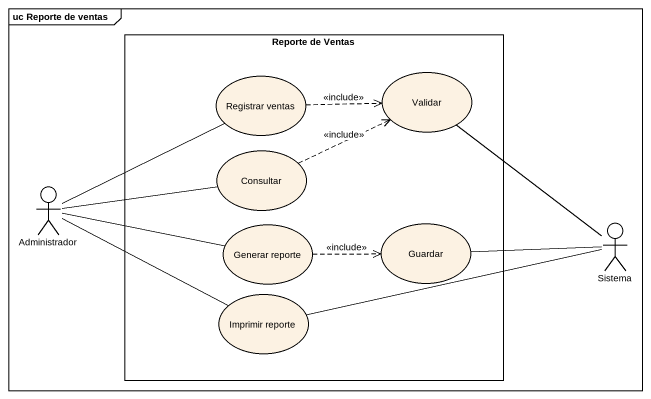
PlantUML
@startuml
mainframe uc Reporte de ventas
rectangle "Reporte de Ventas" as Reporte_de_Ventas {
  usecase "Registrar ventas" as Registrar_ventas
  usecase Validar
  usecase Consultar
  usecase "Generar reporte" as Generar_reporte
  usecase Guardar
  usecase "Imprimir reporte" as Imprimir_reporte
}
actor Administrador
actor Sistema
Registrar_ventas .right.> Validar : <<include>>
Validar -- Sistema
Consultar .right.> Validar : <<include>>
Administrador -right- Registrar_ventas
Administrador -right- Consultar
Administrador -right- Generar_reporte
Administrador -right- Imprimir_reporte
Generar_reporte .right.> Guardar : <<include>>
Guardar -right- Sistema
Imprimir_reporte -right- Sistema
@enduml
